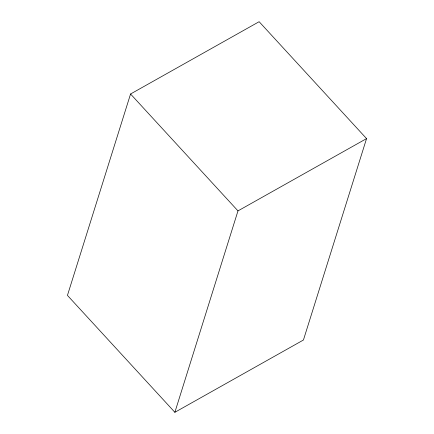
<?xml version="1.0" encoding="UTF-8"?>
<svg xmlns="http://www.w3.org/2000/svg" width="434" height="434" viewBox="0 0 434 434"><rect width="100%" height="100%" fill="white"/><g stroke="black" fill="none" stroke-linecap="round" stroke-linejoin="round"><path stroke-width="0.65" d="M130.563 93.994L67.444 295.397L174.869 412.3L303.437 340.006L366.556 138.603L259.131 21.7L130.563 93.994L237.984 210.891L174.869 412.3M237.984 210.891L366.556 138.603"/></g></svg>
